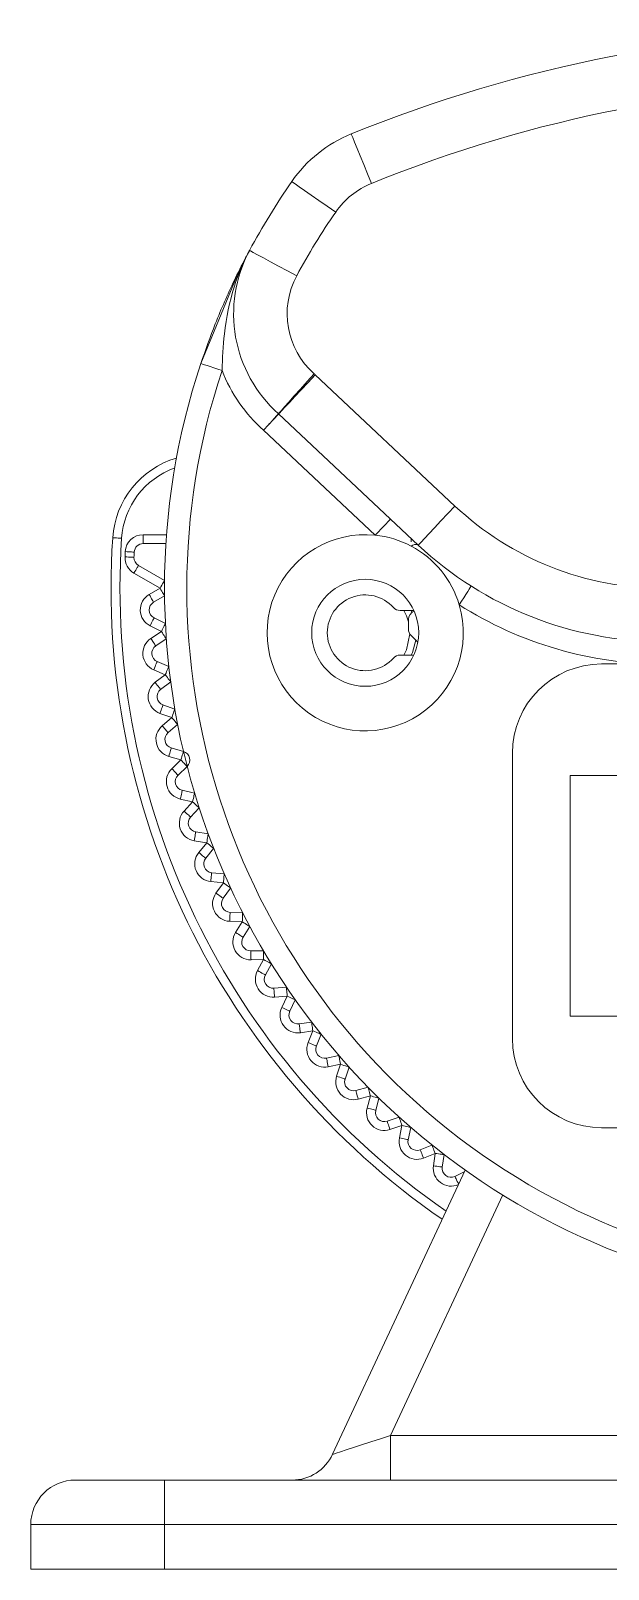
# Model space of a CAD drawing. Header units: inches. Extents: x -3.6 to 56, y -4.2 to 19.1.
# Drawn here: x 54.5 to 55.002, y 8.247 to 9.585 of the extents above; entities that cross this region are included whole.
import ezdxf

# ---------------------------------------------------------------- set-up
doc = ezdxf.new("R2010")
doc.units = ezdxf.units.IN
doc.header["$MEASUREMENT"] = 0

msp = doc.modelspace()

# ---------------------------------------------------------------- linework, layer by layer
at = {"color": 7, "linetype": 'Continuous', "lineweight": 15}
for p, q in [((54.747408, 9.285959), (54.868921, 9.171861)), ((54.837051, 9.137919), (54.715537, 9.252017)), ((54.799604, 9.146469), (54.70237, 9.23777)), ((54.597592, 9.13916), (54.597592, 9.14692)), ((54.83076, 9.143826), (54.83076, 9.140582)), ((54.617453, 9.13916), (54.597592, 9.13916)), ((54.593511, 9.120203), (54.616239, 9.107081)), ((54.612359, 9.100361), (54.589631, 9.113483)), ((54.602854, 9.094873), (54.612359, 9.100361)), ((54.616239, 9.093641), (54.606734, 9.088153)), ((54.833162, 9.080961), (54.821202, 9.080961)), ((54.613499, 9.062644), (54.60368, 9.067548)), ((54.604342, 9.056592), (54.613499, 9.062644)), ((54.607147, 9.07449), (54.616966, 9.069586)), ((54.828466, 9.064776), (54.828466, 9.073201)), ((54.617777, 9.05617), (54.608621, 9.050119)), ((54.836668, 9.053359), (54.830739, 9.059289)), ((54.609858, 9.036506), (54.619955, 9.032204)), ((54.821202, 9.042162), (54.833162, 9.042162)), ((54.616914, 9.025065), (54.606816, 9.029367)), ((54.608139, 9.018472), (54.616914, 9.025065)), ((55.477588, 9.034402), (54.996474, 9.034402)), ((54.621575, 9.018861), (54.612801, 9.012268)), ((54.614858, 8.998755), (54.625196, 8.99507)), ((54.622591, 8.987761), (54.612253, 8.991445)), ((54.614231, 8.980649), (54.622591, 8.987761)), ((54.627619, 8.98185), (54.619259, 8.974739)), ((54.622128, 8.961374), (54.63267, 8.958321)), ((54.918875, 8.956803), (54.918875, 8.708486)), ((54.630511, 8.950867), (54.619969, 8.953921)), ((54.622595, 8.943264), (54.630511, 8.950867)), ((54.635886, 8.945271), (54.627971, 8.937668)), ((54.969314, 8.727886), (54.969314, 8.937403)), ((55.043033, 8.937403), (54.969314, 8.937403)), ((54.640644, 8.914519), (54.629936, 8.916931)), ((54.631641, 8.924501), (54.642349, 8.922089)), ((54.633201, 8.906452), (54.640644, 8.914519)), ((54.646347, 8.909257), (54.638905, 8.90119)), ((54.643364, 8.888269), (54.654197, 8.886509)), ((54.652953, 8.878849), (54.642119, 8.88061)), ((54.646011, 8.870347), (54.652953, 8.878849)), ((54.658963, 8.873941), (54.652022, 8.86544)), ((54.657253, 8.852811), (54.668173, 8.851708)), ((54.667393, 8.843988), (54.656473, 8.845091)), ((54.660977, 8.835082), (54.667393, 8.843988)), ((54.673689, 8.839452), (54.667273, 8.830546)), ((54.683911, 8.810061), (54.672945, 8.810503)), ((54.673257, 8.818257), (54.684224, 8.817815)), ((54.678045, 8.800785), (54.683911, 8.810061)), ((54.69047, 8.805914), (54.684604, 8.796637)), ((54.691319, 8.784732), (54.702292, 8.784953)), ((54.702448, 8.777194), (54.691475, 8.776973)), ((54.697153, 8.767581), (54.702448, 8.777194)), ((54.709245, 8.773451), (54.70395, 8.763837)), ((54.711372, 8.752358), (54.722312, 8.753241)), ((54.722936, 8.745507), (54.711996, 8.744624)), ((54.718231, 8.735591), (54.722936, 8.745507)), ((54.729947, 8.74218), (54.725242, 8.732264)), ((55.178832, 8.727886), (54.969314, 8.727886)), ((54.733342, 8.721255), (54.744209, 8.722797)), ((54.7453, 8.715114), (54.734433, 8.713572)), ((54.741202, 8.704932), (54.7453, 8.715114)), ((54.752498, 8.712217), (54.7484, 8.702035)), ((54.757151, 8.691534), (54.767905, 8.69373)), ((54.769457, 8.686127), (54.758703, 8.683931)), ((54.765982, 8.675716), (54.769457, 8.686127)), ((54.776818, 8.683669), (54.773342, 8.673259)), ((54.782711, 8.663306), (54.793313, 8.666147)), ((54.795321, 8.658651), (54.78472, 8.65581)), ((54.79248, 8.64805), (54.795321, 8.658651)), ((54.802817, 8.656643), (54.799976, 8.646041)), ((54.809929, 8.636672), (54.820339, 8.640148)), ((54.822797, 8.632787), (54.812386, 8.629312)), ((54.820601, 8.622033), (54.822797, 8.632787)), ((54.8304, 8.631235), (54.828204, 8.620481)), ((54.996474, 8.630887), (55.081833, 8.630887)), ((54.838705, 8.61173), (54.848887, 8.615828)), ((54.851784, 8.608629), (54.841602, 8.604532)), ((54.850242, 8.597763), (54.851784, 8.608629)), ((54.859467, 8.607539), (54.857925, 8.596672)), ((54.762483, 8.346773), (54.877798, 8.594066)), ((54.868934, 8.588571), (54.877026, 8.592411)), ((54.81294, 8.324371), (54.81294, 8.36317)), ((54.81294, 8.36317), (55.661122, 8.36317)), ((54.53864, 8.324371), (54.616239, 8.324371)), ((54.616239, 8.285571), (54.616239, 8.324371)), ((54.616239, 8.324371), (55.857823, 8.324371)), ((54.616239, 8.285571), (54.49984, 8.285571)), ((54.49984, 8.246772), (54.49984, 8.285571)), ((55.857823, 8.285571), (54.616239, 8.285571)), ((54.616239, 8.285571), (54.616239, 8.246772)), ((54.616239, 8.246772), (54.49984, 8.246772)), ((55.857823, 8.246772), (54.616239, 8.246772))]:
    msp.add_line(p, q, dxfattribs=at)
at = {"color": 8, "linetype": 'Continuous', "lineweight": 15}
for p, q in [((54.597592, 9.14692), (54.617987, 9.14692)), ((54.830865, 9.080961), (54.831578, 9.079415)), ((54.910498, 8.572384), (54.81294, 8.36317))]:
    msp.add_line(p, q, dxfattribs=at)
at = {"color": 7, "linetype": 'Continuous', "lineweight": 15, "flags": 128}
for points in [[(54.796253, 9.452527), (54.792829, 9.46094), (54.789536, 9.46903), (54.786502, 9.476486), (54.783842, 9.483021), (54.781659, 9.488384), (54.780037, 9.492369), (54.779038, 9.494823), (54.778701, 9.495651)], [(54.72694, 9.454183), (54.727675, 9.453673), (54.729852, 9.452163), (54.733388, 9.449711), (54.738145, 9.446411), (54.743943, 9.442389), (54.750557, 9.437801), (54.757733, 9.432823), (54.765197, 9.427646)], [(54.690205, 9.394239), (54.681127, 9.376682), (54.647824, 9.295856)], [(54.690205, 9.394239), (54.690993, 9.393816), (54.693327, 9.392561), (54.697117, 9.390525), (54.702217, 9.387784), (54.708432, 9.384444), (54.715523, 9.380633), (54.723216, 9.376498), (54.731217, 9.372198)], [(54.647824, 9.295856), (54.648178, 9.295738), (54.649226, 9.295391), (54.650927, 9.294826), (54.653217, 9.294067), (54.656008, 9.293141), (54.659191, 9.292085), (54.662645, 9.290939), (54.666237, 9.289747)], [(54.715382, 9.252159), (54.715977, 9.252828), (54.717738, 9.254807), (54.720597, 9.258022), (54.724445, 9.262349), (54.729133, 9.267621), (54.734483, 9.273636), (54.740287, 9.280163), (54.746323, 9.28695)], [(54.715537, 9.252017), (54.71615, 9.25267), (54.717963, 9.254601), (54.720908, 9.257738), (54.724872, 9.261959), (54.729701, 9.267102), (54.735211, 9.27297), (54.74119, 9.279338), (54.747408, 9.285959)], [(54.837051, 9.137919), (54.837663, 9.138571), (54.839477, 9.140503), (54.842422, 9.143639), (54.846385, 9.14786), (54.851215, 9.153004), (54.856725, 9.158872), (54.862704, 9.165239), (54.868921, 9.171861)], [(54.799604, 9.146469), (54.802195, 9.149228), (54.804686, 9.151881), (54.806982, 9.154326), (54.808994, 9.156469), (54.810646, 9.158228), (54.811873, 9.159535), (54.812629, 9.160339), (54.812884, 9.160611)], [(54.571125, 9.144266), (54.571274, 9.144256), (54.571715, 9.144227), (54.57243, 9.14418), (54.573393, 9.144116), (54.574567, 9.144039), (54.575905, 9.14395), (54.577358, 9.143855), (54.578868, 9.143755)], [(54.589841, 9.131777), (54.589692, 9.131784), (54.589251, 9.131805), (54.588535, 9.13184), (54.587571, 9.131887), (54.586397, 9.131944), (54.585057, 9.132009), (54.583603, 9.13208), (54.582091, 9.132153)], [(54.589637, 9.127246), (54.589488, 9.127252), (54.589047, 9.12727), (54.588331, 9.1273), (54.587366, 9.12734), (54.586192, 9.127389), (54.584851, 9.127444), (54.583397, 9.127505), (54.581884, 9.127568)], [(54.593511, 9.120203), (54.593436, 9.120074), (54.593215, 9.119692), (54.592857, 9.119071), (54.592374, 9.118235), (54.591786, 9.117217), (54.591115, 9.116055), (54.590388, 9.114794), (54.589631, 9.113483)], [(54.616239, 9.107081), (54.616164, 9.106952), (54.615944, 9.10657), (54.615585, 9.105949), (54.615103, 9.105113), (54.614515, 9.104094), (54.613844, 9.102933), (54.613116, 9.101672), (54.612359, 9.100361)], [(54.606734, 9.088153), (54.606659, 9.088282), (54.606438, 9.088664), (54.60608, 9.089285), (54.605597, 9.090121), (54.605009, 9.09114), (54.604339, 9.092301), (54.603611, 9.093562), (54.602854, 9.094873)], [(54.616239, 9.093641), (54.616164, 9.09377), (54.615944, 9.094152), (54.615585, 9.094773), (54.615103, 9.095609), (54.614515, 9.096627), (54.613844, 9.097789), (54.613116, 9.09905), (54.612359, 9.100361)], [(54.872674, 9.085827), (54.874703, 9.089021), (54.876655, 9.092093), (54.878453, 9.094924), (54.88003, 9.097405), (54.881324, 9.099442), (54.882285, 9.100955), (54.882877, 9.101887), (54.883077, 9.102202)], [(54.824438, 9.080961), (54.826683, 9.076409), (54.828466, 9.071018)], [(54.607147, 9.07449), (54.60708, 9.074357), (54.606883, 9.073962), (54.606562, 9.07332), (54.606131, 9.072457), (54.605606, 9.071405), (54.605006, 9.070205), (54.604356, 9.068902), (54.60368, 9.067548)], [(54.616966, 9.069586), (54.616899, 9.069453), (54.616702, 9.069058), (54.616381, 9.068416), (54.61595, 9.067553), (54.615425, 9.066501), (54.614825, 9.065301), (54.614175, 9.063998), (54.613499, 9.062644)], [(54.617777, 9.05617), (54.617695, 9.056295), (54.617452, 9.056663), (54.617056, 9.057261), (54.616524, 9.058066), (54.615876, 9.059048), (54.615136, 9.060167), (54.614333, 9.061381), (54.613499, 9.062644)], [(54.608621, 9.050119), (54.608539, 9.050243), (54.608295, 9.050611), (54.6079, 9.05121), (54.607368, 9.052015), (54.606719, 9.052996), (54.60598, 9.054115), (54.605177, 9.055329), (54.604342, 9.056592)], [(54.829626, 9.060694), (54.826683, 9.046713), (54.824438, 9.042162)], [(54.609858, 9.036506), (54.609799, 9.036369), (54.609626, 9.035963), (54.609345, 9.035303), (54.608967, 9.034415), (54.608506, 9.033333), (54.60798, 9.032099), (54.60741, 9.03076), (54.606816, 9.029367)], [(54.619955, 9.032204), (54.619897, 9.032067), (54.619724, 9.031661), (54.619443, 9.031001), (54.619064, 9.030113), (54.618603, 9.029031), (54.618078, 9.027797), (54.617507, 9.026458), (54.616914, 9.025065)], [(54.621575, 9.018861), (54.621486, 9.018981), (54.62122, 9.019334), (54.62079, 9.019907), (54.62021, 9.020678), (54.619503, 9.021618), (54.618698, 9.022691), (54.617823, 9.023855), (54.616914, 9.025065)], [(54.612801, 9.012268), (54.612711, 9.012387), (54.612446, 9.01274), (54.612015, 9.013313), (54.611436, 9.014085), (54.610729, 9.015025), (54.609923, 9.016097), (54.609049, 9.017261), (54.608139, 9.018472)], [(54.614858, 8.998755), (54.614808, 8.998614), (54.614659, 8.998198), (54.614419, 8.997523), (54.614095, 8.996614), (54.6137, 8.995506), (54.613249, 8.994242), (54.612761, 8.992871), (54.612253, 8.991445)], [(54.625196, 8.99507), (54.625146, 8.99493), (54.624998, 8.994514), (54.624757, 8.993838), (54.624433, 8.992929), (54.624038, 8.991822), (54.623588, 8.990558), (54.623099, 8.989187), (54.622591, 8.987761)], [(54.627619, 8.98185), (54.627522, 8.981963), (54.627236, 8.9823), (54.626772, 8.982846), (54.626146, 8.983581), (54.625384, 8.984477), (54.624515, 8.985499), (54.623572, 8.986607), (54.622591, 8.987761)], [(54.619259, 8.974739), (54.619162, 8.974852), (54.618876, 8.975188), (54.618411, 8.975735), (54.617786, 8.97647), (54.617024, 8.977365), (54.616155, 8.978387), (54.615212, 8.979496), (54.614231, 8.980649)], [(54.622128, 8.961374), (54.622086, 8.961231), (54.621963, 8.960807), (54.621764, 8.960118), (54.621495, 8.959191), (54.621168, 8.958062), (54.620795, 8.956773), (54.62039, 8.955375), (54.619969, 8.953921)], [(54.63267, 8.958321), (54.632628, 8.958177), (54.632505, 8.957753), (54.632306, 8.957064), (54.632037, 8.956138), (54.63171, 8.955008), (54.631337, 8.953719), (54.630932, 8.952321), (54.630511, 8.950867)], [(54.627971, 8.937668), (54.627867, 8.937775), (54.627561, 8.938094), (54.627065, 8.938611), (54.626396, 8.939307), (54.625582, 8.940155), (54.624652, 8.941122), (54.623644, 8.942172), (54.622595, 8.943264)], [(54.635886, 8.945271), (54.635783, 8.945378), (54.635477, 8.945697), (54.63498, 8.946214), (54.634312, 8.94691), (54.633497, 8.947758), (54.632568, 8.948725), (54.63156, 8.949775), (54.630511, 8.950867)], [(54.631641, 8.924501), (54.631608, 8.924355), (54.631511, 8.923925), (54.631354, 8.923225), (54.631142, 8.922284), (54.630883, 8.921136), (54.630589, 8.919828), (54.630269, 8.918407), (54.629936, 8.916931)], [(54.642349, 8.922089), (54.642316, 8.921944), (54.642219, 8.921513), (54.642061, 8.920814), (54.641849, 8.919872), (54.641591, 8.918725), (54.641296, 8.917416), (54.640976, 8.915996), (54.640644, 8.914519)], [(54.638905, 8.90119), (54.638795, 8.901291), (54.638471, 8.901591), (54.637944, 8.902077), (54.637235, 8.902731), (54.63637, 8.903529), (54.635384, 8.904438), (54.634314, 8.905425), (54.633201, 8.906452)], [(54.646347, 8.909257), (54.646238, 8.909358), (54.645913, 8.909658), (54.645386, 8.910144), (54.644677, 8.910798), (54.643812, 8.911596), (54.642826, 8.912506), (54.641756, 8.913493), (54.640644, 8.914519)], [(54.643364, 8.888269), (54.64334, 8.888122), (54.643269, 8.887686), (54.643154, 8.886978), (54.642999, 8.886026), (54.642811, 8.884865), (54.642595, 8.883541), (54.642362, 8.882104), (54.642119, 8.88061)], [(54.654197, 8.886509), (54.654173, 8.886361), (54.654103, 8.885926), (54.653988, 8.885218), (54.653833, 8.884265), (54.653644, 8.883105), (54.653429, 8.88178), (54.653195, 8.880343), (54.652953, 8.878849)], [(54.658963, 8.873941), (54.658848, 8.874036), (54.658506, 8.874315), (54.65795, 8.874769), (54.657203, 8.875379), (54.656292, 8.876123), (54.655253, 8.876971), (54.654125, 8.877892), (54.652953, 8.878849)], [(54.652022, 8.86544), (54.651906, 8.865534), (54.651564, 8.865813), (54.651009, 8.866267), (54.650261, 8.866877), (54.64935, 8.867621), (54.648311, 8.868469), (54.647184, 8.86939), (54.646011, 8.870347)], [(54.657253, 8.852811), (54.657238, 8.852663), (54.657193, 8.852224), (54.657121, 8.85151), (54.657024, 8.85055), (54.656906, 8.84938), (54.656771, 8.848045), (54.656625, 8.846597), (54.656473, 8.845091)], [(54.668173, 8.851708), (54.668158, 8.85156), (54.668113, 8.85112), (54.668041, 8.850407), (54.667944, 8.849447), (54.667826, 8.848277), (54.667691, 8.846942), (54.667545, 8.845494), (54.667393, 8.843988)], [(54.667273, 8.830546), (54.667152, 8.830634), (54.666794, 8.830892), (54.666212, 8.831311), (54.665429, 8.831875), (54.664475, 8.832562), (54.663387, 8.833346), (54.662206, 8.834197), (54.660977, 8.835082)], [(54.673689, 8.839452), (54.673568, 8.839539), (54.67321, 8.839797), (54.672628, 8.840216), (54.671845, 8.84078), (54.670891, 8.841468), (54.669802, 8.842252), (54.668621, 8.843103), (54.667393, 8.843988)], [(54.673257, 8.818257), (54.673251, 8.818108), (54.673233, 8.817667), (54.673205, 8.81695), (54.673166, 8.815986), (54.673118, 8.814811), (54.673064, 8.81347), (54.673006, 8.812016), (54.672945, 8.810503)], [(54.684224, 8.817815), (54.684218, 8.817666), (54.6842, 8.817225), (54.684171, 8.816508), (54.684132, 8.815544), (54.684085, 8.814369), (54.684031, 8.813029), (54.683972, 8.811574), (54.683911, 8.810061)], [(54.69047, 8.805914), (54.690344, 8.805994), (54.689971, 8.80623), (54.689365, 8.806613), (54.688549, 8.807129), (54.687555, 8.807757), (54.686421, 8.808474), (54.685191, 8.809252), (54.683911, 8.810061)], [(54.684604, 8.796637), (54.684478, 8.796717), (54.684105, 8.796953), (54.683499, 8.797336), (54.682683, 8.797852), (54.681689, 8.798481), (54.680555, 8.799198), (54.679325, 8.799976), (54.678045, 8.800785)], [(54.691319, 8.784732), (54.691322, 8.784583), (54.691331, 8.784141), (54.691345, 8.783424), (54.691365, 8.782459), (54.691388, 8.781284), (54.691415, 8.779942), (54.691445, 8.778487), (54.691475, 8.776973)], [(54.702292, 8.784953), (54.702295, 8.784804), (54.702304, 8.784362), (54.702318, 8.783645), (54.702338, 8.78268), (54.702362, 8.781505), (54.702389, 8.780163), (54.702418, 8.778708), (54.702448, 8.777194)], [(54.709245, 8.773451), (54.709115, 8.773523), (54.708728, 8.773736), (54.7081, 8.774082), (54.707255, 8.774547), (54.706225, 8.775114), (54.705049, 8.775762), (54.703774, 8.776464), (54.702448, 8.777194)], [(54.70395, 8.763837), (54.70382, 8.763909), (54.703433, 8.764122), (54.702805, 8.764468), (54.701959, 8.764933), (54.700929, 8.765501), (54.699754, 8.766148), (54.698479, 8.76685), (54.697153, 8.767581)], [(54.711372, 8.752358), (54.711384, 8.75221), (54.711419, 8.75177), (54.711477, 8.751055), (54.711554, 8.750093), (54.711649, 8.748921), (54.711757, 8.747584), (54.711874, 8.746133), (54.711996, 8.744624)], [(54.722312, 8.753241), (54.722324, 8.753093), (54.722359, 8.752653), (54.722417, 8.751938), (54.722494, 8.750976), (54.722589, 8.749804), (54.722697, 8.748467), (54.722814, 8.747016), (54.722936, 8.745507)], [(54.729947, 8.74218), (54.729812, 8.742244), (54.729413, 8.742433), (54.728765, 8.742741), (54.727893, 8.743154), (54.726831, 8.743659), (54.725619, 8.744234), (54.724304, 8.744858), (54.722936, 8.745507)], [(54.725242, 8.732264), (54.725107, 8.732328), (54.724708, 8.732518), (54.72406, 8.732825), (54.723188, 8.733239), (54.722126, 8.733743), (54.720914, 8.734318), (54.719599, 8.734942), (54.718231, 8.735591)], [(54.733342, 8.721255), (54.733363, 8.721107), (54.733425, 8.72067), (54.733526, 8.71996), (54.733662, 8.719004), (54.733827, 8.71784), (54.734016, 8.716512), (54.73422, 8.715071), (54.734433, 8.713572)], [(54.744209, 8.722797), (54.74423, 8.722649), (54.744292, 8.722212), (54.744393, 8.721502), (54.744529, 8.720547), (54.744694, 8.719382), (54.744882, 8.718054), (54.745087, 8.716613), (54.7453, 8.715114)], [(54.752498, 8.712217), (54.75236, 8.712272), (54.75195, 8.712437), (54.751285, 8.712705), (54.75039, 8.713065), (54.749299, 8.713504), (54.748054, 8.714005), (54.746704, 8.714549), (54.7453, 8.715114)], [(54.7484, 8.702035), (54.748262, 8.70209), (54.747852, 8.702255), (54.747187, 8.702523), (54.746292, 8.702883), (54.745201, 8.703322), (54.743956, 8.703823), (54.742606, 8.704367), (54.741202, 8.704932)], [(54.757151, 8.691534), (54.757181, 8.691388), (54.757269, 8.690956), (54.757413, 8.690253), (54.757606, 8.689308), (54.757841, 8.688155), (54.758109, 8.686841), (54.758401, 8.685415), (54.758703, 8.683931)], [(54.767905, 8.69373), (54.767935, 8.693584), (54.768023, 8.693151), (54.768167, 8.692448), (54.76836, 8.691503), (54.768595, 8.690351), (54.768863, 8.689036), (54.769154, 8.68761), (54.769457, 8.686127)], [(54.773342, 8.673259), (54.773201, 8.673306), (54.772782, 8.673446), (54.772102, 8.673673), (54.771186, 8.673978), (54.770071, 8.674351), (54.768798, 8.674776), (54.767418, 8.675237), (54.765982, 8.675716)], [(54.776818, 8.683669), (54.776676, 8.683717), (54.776258, 8.683857), (54.775577, 8.684084), (54.774662, 8.684389), (54.773547, 8.684762), (54.772274, 8.685186), (54.770893, 8.685647), (54.769457, 8.686127)], [(54.782711, 8.663306), (54.78275, 8.663162), (54.782864, 8.662735), (54.78305, 8.662043), (54.783299, 8.661111), (54.783604, 8.659975), (54.783951, 8.658679), (54.784328, 8.657273), (54.78472, 8.65581)], [(54.793313, 8.666147), (54.793351, 8.666003), (54.793466, 8.665576), (54.793651, 8.664883), (54.793901, 8.663951), (54.794205, 8.662815), (54.794553, 8.66152), (54.794929, 8.660113), (54.795321, 8.658651)], [(54.799976, 8.646041), (54.799832, 8.64608), (54.799405, 8.646194), (54.798713, 8.64638), (54.797781, 8.646629), (54.796645, 8.646934), (54.795349, 8.647281), (54.793943, 8.647658), (54.79248, 8.64805)], [(54.802817, 8.656643), (54.802673, 8.656681), (54.802246, 8.656796), (54.801553, 8.656981), (54.800621, 8.657231), (54.799485, 8.657535), (54.79819, 8.657883), (54.796783, 8.658259), (54.795321, 8.658651)], [(54.809929, 8.636672), (54.809976, 8.636531), (54.810116, 8.636112), (54.810343, 8.635432), (54.810648, 8.634516), (54.811021, 8.633401), (54.811446, 8.632128), (54.811907, 8.630748), (54.812386, 8.629312)], [(54.820339, 8.640148), (54.820387, 8.640006), (54.820527, 8.639587), (54.820754, 8.638907), (54.821059, 8.637992), (54.821432, 8.636877), (54.821856, 8.635604), (54.822317, 8.634223), (54.822797, 8.632787)], [(54.828204, 8.620481), (54.828058, 8.620511), (54.827626, 8.620599), (54.826923, 8.620743), (54.825978, 8.620936), (54.824825, 8.621171), (54.823511, 8.621439), (54.822085, 8.621731), (54.820601, 8.622033)], [(54.8304, 8.631235), (54.830254, 8.631265), (54.829821, 8.631353), (54.829119, 8.631497), (54.828173, 8.63169), (54.827021, 8.631925), (54.825706, 8.632193), (54.82428, 8.632484), (54.822797, 8.632787)], [(54.838705, 8.61173), (54.83876, 8.611592), (54.838925, 8.611182), (54.839193, 8.610517), (54.839553, 8.609622), (54.839992, 8.608531), (54.840493, 8.607286), (54.841037, 8.605936), (54.841602, 8.604532)], [(54.848887, 8.615828), (54.848942, 8.61569), (54.849107, 8.61528), (54.849375, 8.614615), (54.849735, 8.61372), (54.850174, 8.612629), (54.850675, 8.611384), (54.851219, 8.610034), (54.851784, 8.608629)], [(54.859467, 8.607539), (54.859319, 8.60756), (54.858882, 8.607622), (54.858172, 8.607723), (54.857217, 8.607858), (54.856052, 8.608024), (54.854724, 8.608212), (54.853283, 8.608417), (54.851784, 8.608629)], [(54.857925, 8.596672), (54.857777, 8.596693), (54.85734, 8.596755), (54.85663, 8.596856), (54.855674, 8.596992), (54.85451, 8.597157), (54.853182, 8.597346), (54.851741, 8.59755), (54.850242, 8.597763)], [(54.762483, 8.346773), (54.76325, 8.347022), (54.765526, 8.347762), (54.769243, 8.34897), (54.774288, 8.350609), (54.780507, 8.35263), (54.787712, 8.354972), (54.795683, 8.357562), (54.804178, 8.360323), (54.81294, 8.36317)]]:
    msp.add_lwpolyline(points, dxfattribs=at)
at = {"color": 8, "linetype": 'Continuous', "lineweight": 15, "flags": 128}
for points in [[(54.834857, 9.055171), (54.831932, 9.044539), (54.830865, 9.042162)], [(54.868934, 8.588571), (54.868998, 8.588437), (54.869188, 8.588038), (54.869495, 8.58739), (54.869909, 8.586518), (54.870413, 8.585456), (54.870988, 8.584244), (54.871612, 8.582929), (54.872113, 8.581873)]]:
    msp.add_lwpolyline(points, dxfattribs=at)
at = {"color": 7, "linetype": 'Continuous', "lineweight": 15}
msp.add_circle((54.790837, 9.061561), 0.046559, dxfattribs=at)
for centre, radius, start, end in [((55.237031, 8.369604), 1.21575, 67.852408, 112.147592), ((55.237031, 8.369604), 1.169191, 67.852408, 112.147592), ((54.822582, 9.387841), 0.116398, 112.147592, 145.25307), ((55.237031, 9.100361), 0.620792, 145.25307, 151.745262), ((54.822582, 9.387841), 0.069839, 112.147592, 145.25307), ((55.237031, 9.100361), 0.574233, 145.25307, 151.745262), ((54.792735, 9.339137), 0.116398, 151.745262, 228.352078), ((54.792735, 9.339137), 0.069839, 151.745262, 228.352078), ((55.237031, 9.100361), 0.620792, 161.644483, 18.355517), ((55.237031, 9.100361), 0.601392, 161.644483, 18.355517), ((54.792735, 9.339137), 0.135798, 201.327824, 228.28418), ((54.710225, 9.246361), 0.054319, 46.802582, 48.352078), ((54.710225, 9.246361), 0.00776, 46.802582, 48.352078), ((54.648556, 9.13916), 0.077599, 106.393549, 176.227816), ((55.049521, 9.364197), 0.263837, 226.802582, 270), ((55.237031, 9.100361), 0.667351, 176.227816, 235.37277), ((54.597592, 9.1314), 0.01552, 90, 177.220933), ((54.790837, 9.061561), 0.085359, 84.104372, 16.515536), ((54.790837, 9.061561), 0.085359, 62.104675, 84.104372), ((55.237031, 9.100361), 0.655712, 177.220933, 177.622005), ((55.237031, 9.100361), 0.647952, 177.220933, 177.622005), ((54.597592, 9.1314), 0.00776, 90, 177.220933), ((54.834654, 9.132376), 0.006038, 66.616325, 130.004159), ((54.790837, 9.061561), 0.085359, 16.515536, 62.104675), ((55.049521, 9.364197), 0.310396, 226.802582, 270), ((54.59739, 9.126924), 0.01552, 177.622005, 240), ((54.59739, 9.126924), 0.00776, 177.622005, 240), ((54.610614, 9.081433), 0.01552, 120, 243.461538), ((54.790837, 9.061561), 0.03298, 41.810315, 318.189685), ((54.610614, 9.081433), 0.00776, 120, 243.461538), ((54.821202, 9.088721), 0.00776, 221.810315, 270), ((54.836226, 9.073201), 0.00776, 111.342505, 180), ((55.049521, 9.364197), 0.329796, 237.572422, 270), ((54.836226, 9.064776), 0.00776, 180, 225), ((54.612899, 9.043645), 0.01552, 123.461538, 246.923077), ((54.612899, 9.043645), 0.00776, 123.461538, 246.923077), ((54.821202, 9.034402), 0.00776, 90, 138.189685), ((54.996474, 8.956803), 0.077599, 90, 180), ((54.617463, 9.006064), 0.01552, 126.923077, 250.384615), ((54.617463, 9.006064), 0.00776, 126.923077, 250.384615), ((54.624286, 8.968828), 0.01552, 130.384615, 253.846154), ((54.624286, 8.968828), 0.00776, 130.384615, 253.846154), ((54.630511, 8.950867), 0.00776, 313.846154, 73.846154), ((54.633346, 8.932071), 0.01552, 133.846154, 257.307692), ((54.633346, 8.932071), 0.00776, 133.846154, 257.307692), ((54.644609, 8.895929), 0.01552, 137.307692, 260.769231), ((54.644609, 8.895929), 0.00776, 137.307692, 260.769231), ((54.658033, 8.860532), 0.01552, 140.769231, 264.230769), ((54.658033, 8.860532), 0.00776, 140.769231, 264.230769), ((54.67357, 8.826011), 0.01552, 144.230769, 267.692308), ((54.67357, 8.826011), 0.00776, 144.230769, 267.692308), ((54.691163, 8.79249), 0.01552, 147.692308, 271.153846), ((54.691163, 8.79249), 0.00776, 147.692308, 271.153846), ((54.710747, 8.760093), 0.01552, 151.153846, 274.615385), ((54.710747, 8.760093), 0.00776, 151.153846, 274.615385), ((54.732252, 8.728938), 0.01552, 154.615385, 278.076923), ((54.732252, 8.728938), 0.00776, 154.615385, 278.076923), ((54.755599, 8.699138), 0.01552, 158.076923, 281.538462), ((54.755599, 8.699138), 0.00776, 158.076923, 281.538462), ((54.996474, 8.708486), 0.077599, 180, 270), ((54.780703, 8.670801), 0.01552, 161.538462, 285), ((54.780703, 8.670801), 0.00776, 161.538462, 285), ((54.807471, 8.644033), 0.01552, 165, 288.461538), ((54.807471, 8.644033), 0.00776, 165, 288.461538), ((54.835808, 8.618929), 0.01552, 168.461538, 291.923077), ((54.835808, 8.618929), 0.00776, 168.461538, 291.923077), ((54.865608, 8.595582), 0.00776, 171.923077, 295.384615), ((54.727319, 8.36317), 0.038799, 270, 335), ((54.53864, 8.285571), 0.038799, 90, 180)]:
    msp.add_arc(centre, radius, start, end, dxfattribs=at)
at = {"color": 8, "linetype": 'Continuous', "lineweight": 15}
for centre, radius, start, end in [((54.648556, 9.13916), 0.069839, 109.614203, 176.227816), ((55.237031, 9.100361), 0.659591, 176.227816, 235.258411), ((54.865608, 8.595582), 0.01552, 171.923077, 293.865418)]:
    msp.add_arc(centre, radius, start, end, dxfattribs=at)
at = {"color": 7, "linetype": 'Continuous', "lineweight": 15}
for points, knots in [([(54.647824, 9.295856), (54.651934, 9.307533), (54.660957, 9.333169), (54.67429, 9.363044), (54.684416, 9.38334), (54.688997, 9.391989), (54.690145, 9.394127), (54.690205, 9.394239)], [0, 0, 0, 0, 0.322305493, 0.707624443, 0.927516189, 0.996190978, 1, 1, 1, 1]), ([(54.690205, 9.394239), (54.690135, 9.394108), (54.689894, 9.393658), (54.688779, 9.391554), (54.683748, 9.38163), (54.674592, 9.358537), (54.667774, 9.325509), (54.666697, 9.300449), (54.666237, 9.289747)], [0, 0, 0, 0, 0.00418325, 0.01430034, 0.06675956, 0.31609332, 0.70792197, 1, 1, 1, 1]), ([(54.70237, 9.23777), (54.702682, 9.238114), (54.703642, 9.239175), (54.706041, 9.241825), (54.70941, 9.245549), (54.712709, 9.2492), (54.714951, 9.251682), (54.715239, 9.252), (54.715382, 9.252159)], [0, 0, 0, 0, 0.045933761, 0.141427105, 0.356096304, 0.570737422, 0.785372612, 1, 1, 1, 1]), ([(54.70237, 9.23777), (54.702685, 9.238111), (54.703657, 9.239162), (54.706083, 9.241786), (54.709491, 9.245474), (54.712831, 9.249088), (54.715101, 9.251545), (54.715392, 9.25186), (54.715537, 9.252017)], [0, 0, 0, 0, 0.04593443, 0.14142689, 0.3560966, 0.57073725, 0.78537286, 1, 1, 1, 1])]:
    msp.add_open_spline(points, degree=3, knots=knots, dxfattribs=at)

doc.saveas('drawing.dxf')
